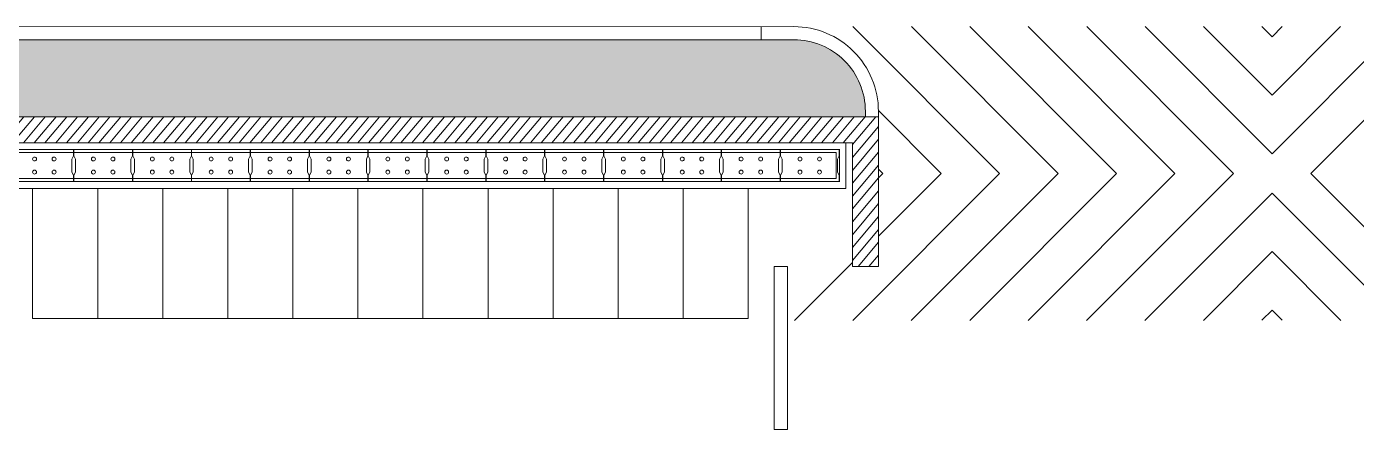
# Model space of a CAD drawing. Header units: millimetres. Extents: x -157642 to 241542, y -22875 to 31024.
# Drawn here: x 56708 to 77147, y 1950 to 8132 of the extents above; entities that cross this region are included whole.
import ezdxf

# ---------------------------------------------------------------- set-up
doc = ezdxf.new("R2010")
doc.units = ezdxf.units.MM
doc.header["$LTSCALE"] = 100
doc.header["$MEASUREMENT"] = 0
for name, color, linetype, lineweight in [('1.Fence Wall', 2, 'Continuous', 15), ('2.Crash Barrier', 4, 'Continuous', 15), ('3.Curb', 6, 'Continuous', 15), ('ARC_HATCH', 8, 'Continuous', 0), ('L1-DRAINAGE-LONG_DITCH', 35, 'Continuous', 9), ('TAN CANG-profile- REVISE1$0$8', 17, 'Continuous', 0), ('trench cover', 74, 'Continuous', 0)]:
    doc.layers.add(name, color=color, linetype=linetype, lineweight=lineweight)
doc.layers.add('8', color=8, linetype='Continuous')
doc.layers.add('ARC-PAKING-AR', color=9, linetype='Continuous', lineweight=0, true_color=0x808080)

# ---------------------------------------------------------------- blocks, each defined once
blk = doc.blocks.new('tcv')
at = {"layer": 'trench cover'}
blk.add_lwpolyline([(-0.875, 0.245), (-0.875, 0.15), (-0.85, 0.1), (-0.85, -0.1), (-0.875, -0.15), (-0.875, -0.245), (0.025, -0.245), (0.025, -0.15), (0, -0.1), (0, 0.1), (0.025, 0.15), (0.025, 0.245)], close=True, dxfattribs=at)
for centre in [(-0.575, 0.1), (-0.275, 0.1), (-0.575, -0.1), (-0.275, -0.1)]:
    blk.add_circle(centre, 0.03, dxfattribs=at)
blk = doc.blocks.new('*U14')
at = {"layer": 'trench cover', "rotation": 10.83497857553366}
blk.add_blockref('tcv', (0.417, 0.08), dxfattribs=at)
blk = doc.blocks.new('ap.trench')
at = {"layer": 'L1-DRAINAGE-LONG_DITCH'}
blk.add_line((-0.901, 5.8), (-0.901, 6.2), dxfattribs=at)
at = {"layer": 'L1-DRAINAGE-LONG_DITCH', "ltscale": 0.011}
blk.add_line((-0.851, 6.25), (-0.851, 5.751), dxfattribs=at)
at = {"layer": 'L1-DRAINAGE-LONG_DITCH', "ltscale": 0.011, "flags": 128}
for points in [[(-139.4, 5.65), (-139.4, 6.35), (-0.751, 6.35)], [(-0.751, 6.35), (-0.751, 5.65), (-139.4, 5.65)]]:
    blk.add_lwpolyline(points, dxfattribs=at)
at = {"layer": 'L1-DRAINAGE-LONG_DITCH'}
blk.add_lwpolyline([(-0.901, 5.8), (-139.25, 5.8), (-139.25, 6.2), (-0.901, 6.2)], dxfattribs=at)
at = {"layer": 'trench cover', "xscale": -0.9999999999999999, "rotation": 190.8349785220519}
for p in [(-13.071, 6), (-12.166, 6), (-11.261, 6), (-10.356, 6), (-9.451, 6), (-8.546, 6), (-7.641, 6), (-6.736, 6), (-5.831, 6), (-4.926, 6), (-4.021, 6), (-3.116, 6), (-2.211, 6), (-1.306, 6)]:
    blk.add_blockref('*U14', p, dxfattribs=at)
blk = doc.blocks.new('BIKE1X2')
at = {"layer": 'ARC-PAKING-AR'}
blk.add_lwpolyline([(0, 0), (1, 0), (1, 2), (0, 2)], close=True, dxfattribs=at)

msp = doc.modelspace()

# ---------------------------------------------------------------- hatches: boundary and pattern name
at = {"layer": 'ARC_HATCH', "ltscale": 0.8}
h = msp.add_hatch(dxfattribs=at)
h.set_pattern_fill('ANSI31', color=256, scale=40, angle=-5.835)
h.set_pattern_definition([(50, (-68750, -5000), (-97.28764, 81.63403), [])])
h.paths.add_polyline_path([(69800, 4450), (69400, 4450), (69400, 6350), (13900, 6350), (13900, 6750), (69800, 6750)])
at = {"layer": 'TAN CANG-profile- REVISE1$0$8'}
h = msp.add_hatch(dxfattribs=at)
h.set_pattern_fill('GRASS', color=256, scale=30, angle=-10.835)
h.set_pattern_definition([(90, (-68750, -5000), (-538.8154, 538.8154), [142.875, -934.7557]), (45, (-68750, -5000), (-538.8154, 538.8154), [142.875, -619.125]), (135, (-68750, -5000), (-538.8154, -538.8154), [142.875, -619.125])])
edge = h.paths.add_edge_path()
edge.add_line((68500, 7932), (15200, 7930))
edge.add_arc((15200, 6830), 1100, 90.0022, 180)
edge.add_line((14100, 6830), (14100, 6750))
edge.add_line((14100, 6750), (69600, 6750))
edge.add_line((69600, 6750), (69600, 6832))
edge.add_arc((68500, 6832), 1100, 0, 90.0022)

# ---------------------------------------------------------------- linework, layer by layer
at = {"layer": '1.Fence Wall'}
msp.add_lwpolyline([(68400, 1950), (68200, 1950), (68200, 4450), (68400, 4450)], close=True, dxfattribs=at)
at = {"layer": '2.Crash Barrier', "ltscale": 0.8, "flags": 128}
msp.add_lwpolyline([(69800, 4450), (69400, 4450), (69400, 6350), (13900, 6350), (13900, 6750), (69800, 6750)], close=True, dxfattribs=at)
at = {"layer": '3.Curb', "flags": 128}
for points in [[(13900, 6750), (13900, 6830, -0.414202), (15200, 8130), (68500, 8132, -0.414222), (69800, 6832), (69800, 6750)], [(14100, 6750), (14100, 6830, -0.414202), (15200, 7930), (68500, 7932, -0.414225), (69600, 6832), (69600, 6750)]]:
    msp.add_lwpolyline(points, format="xyb", dxfattribs=at)
msp.add_lwpolyline([(68000, 7932), (68000, 8132)], dxfattribs=at)
at = {"layer": '8'}
for p, q in [((71663, 5879), (69409, 8132)), ((72561, 5879), (70307, 8132)), ((73459, 5879), (71205, 8132)), ((74357, 5879), (72103, 8132)), ((75255, 5879), (73001, 8132)), ((75850, 6181), (73899, 8132)), ((75850, 7079), (74797, 8132)), ((75850, 7977), (75695, 8132)), ((75850, 7977), (76005, 8132)), ((75850, 7079), (76903, 8132)), ((75850, 6181), (77801, 8132)), ((76446, 5879), (78699, 8132)), ((70765, 5879), (69800, 6844)), ((69867, 5879), (69800, 5945)), ((71663, 5879), (69407, 3622)), ((70765, 5879), (69800, 4914)), ((69867, 5879), (69800, 5812)), ((72561, 5879), (70305, 3622)), ((73459, 5879), (71203, 3622)), ((74357, 5879), (72101, 3622)), ((75255, 5879), (72999, 3622)), ((76446, 5879), (78702, 3623)), ((75850, 5576), (73897, 3622)), ((75850, 5576), (77804, 3623)), ((69400, 4514), (68509, 3622)), ((75850, 4678), (74795, 3622)), ((75850, 4678), (76906, 3623)), ((75850, 3780), (75695, 3625)), ((75850, 3780), (76005, 3625))]:
    msp.add_line(p, q, dxfattribs=at)

# ---------------------------------------------------------------- block references
at = {"layer": 'ARC-PAKING-AR', "xscale": -999.9999999999998, "yscale": 1000, "zscale": 1000, "rotation": 180.0000873377796}
for p in [(56800, 5650), (57800, 5650), (58800, 5650), (59800, 5650), (60800, 5650), (61800, 5650), (62800, 5650), (63800, 5650), (64800, 5650), (65800, 5650), (66800, 5650)]:
    msp.add_blockref('BIKE1X2', p, dxfattribs=at)
at = {"layer": 'L1-DRAINAGE-LONG_DITCH', "xscale": 1000, "yscale": 1000, "zscale": 1000, "rotation": 359.9999999884819}
msp.add_blockref('ap.trench', (70051, 0), dxfattribs=at)

doc.saveas('drawing.dxf')
